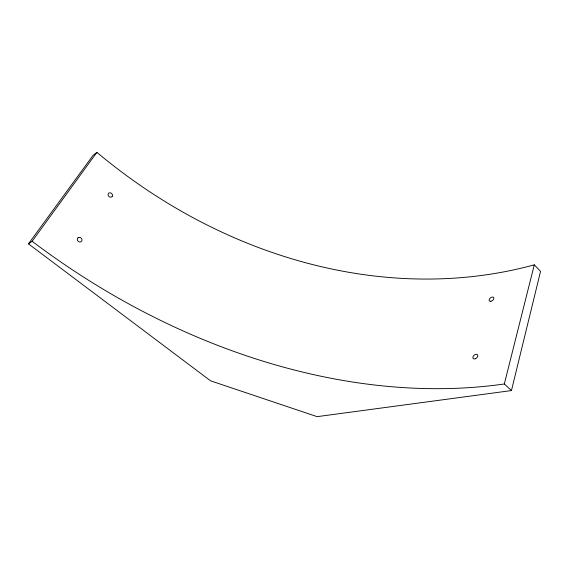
<?xml version="1.0" encoding="UTF-8"?>
<svg xmlns="http://www.w3.org/2000/svg" width="569" height="569" viewBox="0 0 569 569"><rect width="100%" height="100%" fill="white"/><g stroke="black" fill="none" stroke-linecap="round" stroke-linejoin="round"><path stroke-width="0.85" d="M511.453 390.569L540.55 271.392L534.284 264.841A505.471 425.534 50 0 1 96.894 152.35L92.946 155.508L28.45 243.852L210.601 380.839L317.132 416.65L511.453 390.569L504.333 383.975A594.377 434.104 40.4 0 1 32.12 241.284L28.45 243.852M504.333 383.975L534.284 264.841M32.12 241.284L96.894 152.35M112.257 196.213L111.958 196.639A2.368 1.992 44.8 0 1 109.106 196.611A2.368 1.992 44.8 0 1 108.274 193.752L108.572 193.325A2.368 1.992 44.8 0 1 111.417 193.353A2.368 1.992 44.8 0 1 112.264 196.205M78.053 237.814L77.669 238.233A2.461 2.169 42.4 0 0 78.422 241.484A2.461 2.169 42.4 0 0 81.637 241.135A2.461 2.169 42.4 0 0 80.883 237.892L80.329 237.579A2.461 2.169 42.4 0 0 78.558 237.529L78.053 237.814M490.912 301.293A2.724 1.679 -38.6 0 0 493.785 297.758A2.724 1.679 -38.6 0 0 489.802 298.526A2.724 1.679 -38.6 0 0 490.912 301.293M475.307 358.769A2.838 1.871 -41.4 0 0 477.455 354.743A2.838 1.871 -41.4 0 0 473.195 356.308A2.838 1.871 -41.4 0 0 475.307 358.769"/></g></svg>
